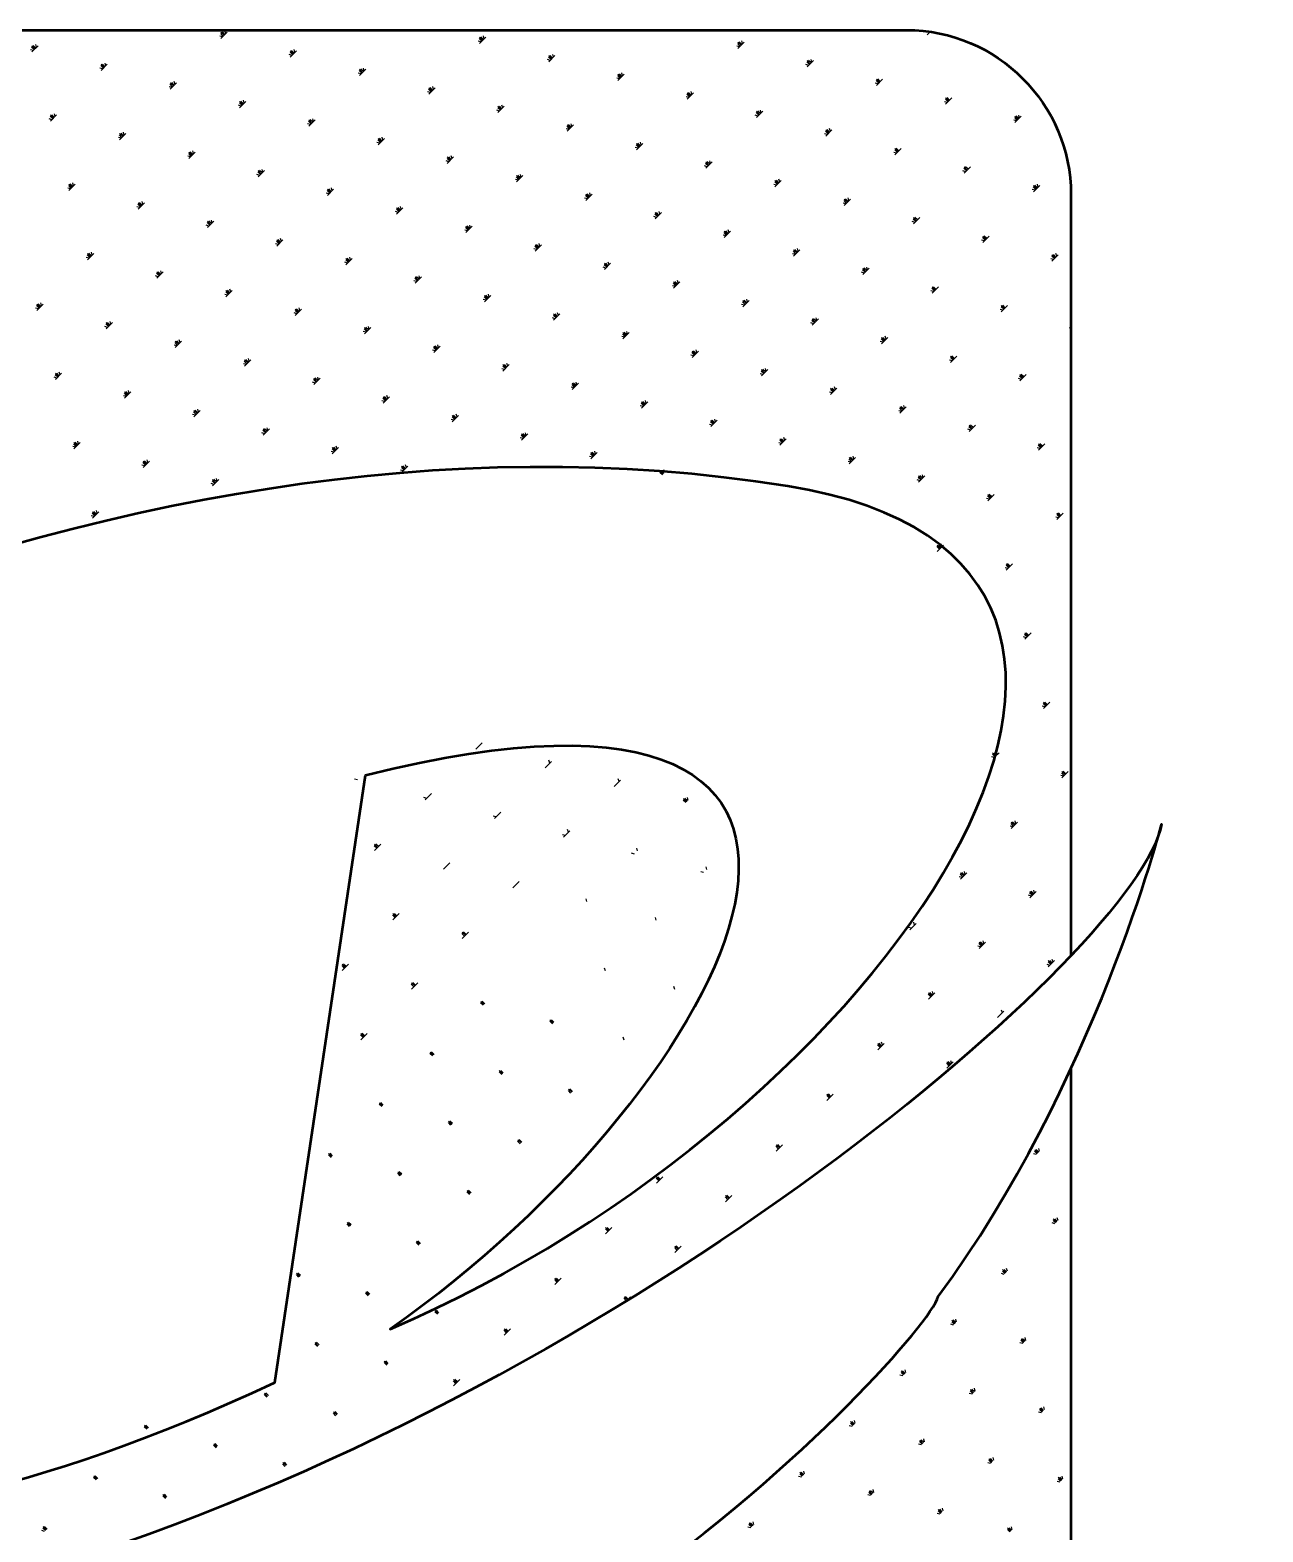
# Model space of a CAD drawing. Extents: x 962303 to 1579583, y -174742 to 224716.
# Drawn here: x 1574121 to 1575733, y 136129 to 138094 of the extents above; entities that cross this region are included whole.
import ezdxf

# ---------------------------------------------------------------- set-up
doc = ezdxf.new("R2010")
doc.units = 0
doc.header["$LTSCALE"] = 1000
doc.header["$MEASUREMENT"] = 0
doc.layers.add('PUB_TITLE', color=4, linetype='Continuous')

msp = doc.modelspace()

# ---------------------------------------------------------------- linework, layer by layer
at = {"layer": 'PUB_TITLE', "color": 4}
for p, q in [((1574372.6, 138084.8), (1574369, 138085.8)), ((1574373.6, 138085.8), (1574370.3, 138089.1)), ((1574374.7, 138086.9), (1574370.5, 138091)), ((1574370.5, 138082.7), (1574378.8, 138091)), ((1574375.7, 138087.9), (1574372.4, 138091.2)), ((1574376.8, 138088.9), (1574375.8, 138092.6)), ((1574712.7, 138080.4), (1574708.6, 138084.5)), ((1574708.6, 138076.2), (1574716.9, 138084.5)), ((1574713.8, 138081.4), (1574710.4, 138084.7)), ((1574714.8, 138082.4), (1574713.8, 138086.1)), ((1575294.1, 138087.5), (1575298.1, 138091.5)), ((1575297.2, 138090.6), (1575296, 138091.8)), ((1574125.2, 138067), (1574121.5, 138068)), ((1574126.2, 138068.1), (1574122.9, 138071.4)), ((1574127.2, 138069.1), (1574123.1, 138073.2)), ((1574123.1, 138065), (1574131.4, 138073.2)), ((1574128.3, 138070.1), (1574124.9, 138073.4)), ((1574129.3, 138071.2), (1574128.3, 138074.8)), ((1574464.2, 138061.6), (1574460.9, 138064.9)), ((1574465.3, 138062.6), (1574461.1, 138066.7)), ((1574461.1, 138058.4), (1574469.4, 138066.7)), ((1574466.3, 138063.6), (1574463, 138066.9)), ((1574467.3, 138064.7), (1574466.4, 138068.3)), ((1574710.6, 138078.3), (1574707, 138079.3)), ((1574711.7, 138079.3), (1574708.4, 138082.6)), ((1575048.7, 138071.8), (1575045.1, 138072.8)), ((1575049.7, 138072.8), (1575046.4, 138076.1)), ((1575050.8, 138073.9), (1575046.6, 138078)), ((1575046.6, 138069.7), (1575054.9, 138078)), ((1575051.8, 138074.9), (1575048.5, 138078.2)), ((1575052.8, 138075.9), (1575051.9, 138079.6)), ((1574216.8, 138043.8), (1574213.5, 138047.1)), ((1574217.8, 138044.8), (1574213.7, 138049)), ((1574213.7, 138040.7), (1574221.9, 138049)), ((1574218.8, 138045.9), (1574215.5, 138049.2)), ((1574219.9, 138046.9), (1574218.9, 138050.5)), ((1574463.2, 138060.5), (1574459.6, 138061.5)), ((1574801.2, 138054), (1574797.6, 138055)), ((1574802.3, 138055.1), (1574798.9, 138058.4)), ((1574803.3, 138056.1), (1574799.2, 138060.2)), ((1574799.2, 138051.9), (1574807.4, 138060.2)), ((1574804.3, 138057.1), (1574801, 138060.4)), ((1574805.4, 138058.2), (1574804.4, 138061.8)), ((1575139.3, 138047.5), (1575135.6, 138048.5)), ((1575140.3, 138048.6), (1575137, 138051.9)), ((1575141.3, 138049.6), (1575137.2, 138053.7)), ((1575137.2, 138045.4), (1575145.5, 138053.7)), ((1575142.4, 138050.6), (1575139, 138053.9)), ((1575143.4, 138051.7), (1575142.4, 138055.3)), ((1574215.7, 138042.8), (1574212.1, 138043.7)), ((1574308.4, 138020.6), (1574304.2, 138024.7)), ((1574304.2, 138016.4), (1574312.5, 138024.7)), ((1574309.4, 138021.6), (1574306.1, 138024.9)), ((1574310.5, 138022.6), (1574309.5, 138026.3)), ((1574553.8, 138036.3), (1574550.1, 138037.2)), ((1574554.8, 138037.3), (1574551.5, 138040.6)), ((1574555.8, 138038.3), (1574551.7, 138042.5)), ((1574551.7, 138034.2), (1574560, 138042.5)), ((1574556.9, 138039.4), (1574553.6, 138042.7)), ((1574557.9, 138040.4), (1574556.9, 138044)), ((1574891.8, 138029.7), (1574888.2, 138030.7)), ((1574892.8, 138030.8), (1574889.5, 138034.1)), ((1574893.9, 138031.8), (1574889.7, 138036)), ((1574889.7, 138027.7), (1574898, 138036)), ((1574894.9, 138032.9), (1574891.6, 138036.2)), ((1574895.9, 138033.9), (1574895, 138037.5)), ((1575230.9, 138024.3), (1575227.6, 138027.6)), ((1575231.9, 138025.3), (1575227.8, 138029.5)), ((1575227.8, 138021.2), (1575236, 138029.5)), ((1575232.9, 138026.4), (1575229.6, 138029.7)), ((1574306.3, 138018.5), (1574302.7, 138019.5)), ((1574307.3, 138019.5), (1574304, 138022.8)), ((1574644.3, 138012), (1574640.7, 138013)), ((1574645.4, 138013), (1574642.1, 138016.3)), ((1574646.4, 138014.1), (1574642.3, 138018.2)), ((1574642.3, 138009.9), (1574650.6, 138018.2)), ((1574647.4, 138015.1), (1574644.1, 138018.4)), ((1574648.5, 138016.1), (1574647.5, 138019.7)), ((1574982.4, 138005.5), (1574978.8, 138006.4)), ((1574983.4, 138006.5), (1574980.1, 138009.8)), ((1574984.4, 138007.6), (1574980.3, 138011.7)), ((1574980.3, 138003.4), (1574988.6, 138011.7)), ((1574985.5, 138008.6), (1574982.2, 138011.9)), ((1574986.5, 138009.6), (1574985.5, 138013.2)), ((1575229.8, 138023.2), (1575226.2, 138024.2)), ((1575322.5, 138001), (1575318.3, 138005.2)), ((1575318.3, 137996.9), (1575326.6, 138005.2)), ((1575323.5, 138002.1), (1575320.2, 138005.4)), ((1574396.9, 137994.2), (1574393.3, 137995.2)), ((1574397.9, 137995.3), (1574394.6, 137998.6)), ((1574399, 137996.3), (1574394.8, 138000.4)), ((1574394.8, 137992.1), (1574403.1, 138000.4)), ((1574400, 137997.3), (1574396.7, 138000.6)), ((1574401, 137998.4), (1574400.1, 138002)), ((1574734.9, 137987.7), (1574731.3, 137988.7)), ((1574736, 137988.7), (1574732.6, 137992.1)), ((1574737, 137989.8), (1574732.8, 137993.9)), ((1574732.8, 137985.6), (1574741.1, 137993.9)), ((1574738, 137990.8), (1574734.7, 137994.1)), ((1574739.1, 137991.9), (1574738.1, 137995.5)), ((1575074, 137982.2), (1575070.7, 137985.6)), ((1575075, 137983.3), (1575070.9, 137987.4)), ((1575070.9, 137979.1), (1575079.2, 137987.4)), ((1575076.1, 137984.3), (1575072.7, 137987.6)), ((1575077.1, 137985.4), (1575076.1, 137989)), ((1575320.4, 137999), (1575316.8, 137999.9)), ((1575321.4, 138000), (1575318.1, 138003.3)), ((1574149.4, 137976.4), (1574145.8, 137977.4)), ((1574150.5, 137977.5), (1574147.1, 137980.8)), ((1574151.5, 137978.5), (1574147.4, 137982.7)), ((1574147.4, 137974.4), (1574155.6, 137982.7)), ((1574152.5, 137979.6), (1574149.2, 137982.9)), ((1574153.6, 137980.6), (1574152.6, 137984.2)), ((1574487.5, 137969.9), (1574483.8, 137970.9)), ((1574488.5, 137971), (1574485.2, 137974.3)), ((1574489.5, 137972), (1574485.4, 137976.2)), ((1574485.4, 137967.9), (1574493.7, 137976.2)), ((1574490.6, 137973.1), (1574487.3, 137976.4)), ((1574491.6, 137974.1), (1574490.6, 137977.7)), ((1574826.5, 137964.5), (1574823.2, 137967.8)), ((1574827.6, 137965.5), (1574823.4, 137969.7)), ((1574823.4, 137961.4), (1574831.7, 137969.7)), ((1574828.6, 137966.6), (1574825.3, 137969.9)), ((1574829.6, 137967.6), (1574828.7, 137971.2)), ((1575073, 137981.2), (1575069.3, 137982.2)), ((1575411, 137974.7), (1575407.4, 137975.7)), ((1575412, 137975.7), (1575408.7, 137979.1)), ((1575413.1, 137976.8), (1575408.9, 137980.9)), ((1575408.9, 137972.6), (1575417.2, 137980.9)), ((1575414.1, 137977.8), (1575410.8, 137981.1)), ((1575415.1, 137978.9), (1575414.2, 137982.5)), ((1574240, 137952.2), (1574236.4, 137953.1)), ((1574241, 137953.2), (1574237.7, 137956.5)), ((1574242.1, 137954.3), (1574237.9, 137958.4)), ((1574237.9, 137950.1), (1574246.2, 137958.4)), ((1574243.1, 137955.3), (1574239.8, 137958.6)), ((1574244.1, 137956.3), (1574243.2, 137959.9)), ((1574578, 137945.7), (1574574.4, 137946.6)), ((1574579.1, 137946.7), (1574575.8, 137950)), ((1574580.1, 137947.7), (1574576, 137951.9)), ((1574576, 137943.6), (1574584.3, 137951.9)), ((1574581.1, 137948.8), (1574577.8, 137952.1)), ((1574582.2, 137949.8), (1574581.2, 137953.4)), ((1574825.5, 137963.4), (1574821.9, 137964.4)), ((1574920.2, 137943.3), (1574919.2, 137946.9)), ((1575163.5, 137956.9), (1575159.9, 137957.9)), ((1575164.6, 137958), (1575161.2, 137961.3)), ((1575165.6, 137959), (1575161.5, 137963.2)), ((1575161.5, 137954.9), (1575169.7, 137963.2)), ((1575166.6, 137960), (1575163.3, 137963.4)), ((1575167.7, 137961.1), (1575166.7, 137964.7)), ((1574330.6, 137927.9), (1574327, 137928.9)), ((1574331.6, 137928.9), (1574328.3, 137932.3)), ((1574332.6, 137930), (1574328.5, 137934.1)), ((1574328.5, 137925.8), (1574336.8, 137934.1)), ((1574333.7, 137931), (1574330.4, 137934.3)), ((1574334.7, 137932.1), (1574333.8, 137935.7)), ((1574670.7, 137923.5), (1574666.5, 137927.6)), ((1574666.5, 137919.3), (1574674.8, 137927.6)), ((1574671.7, 137924.5), (1574668.4, 137927.8)), ((1574672.8, 137925.6), (1574671.8, 137929.2)), ((1574916.1, 137939.2), (1574912.4, 137940.1)), ((1574917.1, 137940.2), (1574913.8, 137943.5)), ((1574918.1, 137941.2), (1574914, 137945.4)), ((1574914, 137937.1), (1574922.3, 137945.4)), ((1574919.2, 137942.3), (1574915.9, 137945.6)), ((1575254.1, 137932.7), (1575250.5, 137933.6)), ((1575255.1, 137933.7), (1575251.8, 137937)), ((1575256.2, 137934.7), (1575252, 137938.9)), ((1575252, 137930.6), (1575260.3, 137938.9)), ((1575257.2, 137935.8), (1575253.9, 137939.1)), ((1574422.2, 137904.7), (1574418.9, 137908)), ((1574423.2, 137905.7), (1574419.1, 137909.9)), ((1574419.1, 137901.6), (1574427.4, 137909.9)), ((1574424.3, 137906.7), (1574420.9, 137910.1)), ((1574425.3, 137907.8), (1574424.3, 137911.4)), ((1574668.6, 137921.4), (1574665, 137922.4)), ((1574669.6, 137922.4), (1574666.3, 137925.8)), ((1575006.6, 137914.9), (1575003, 137915.9)), ((1575007.7, 137915.9), (1575004.4, 137919.3)), ((1575008.7, 137917), (1575004.6, 137921.1)), ((1575004.6, 137912.8), (1575012.9, 137921.1)), ((1575009.8, 137918), (1575006.4, 137921.3)), ((1575010.8, 137919), (1575009.8, 137922.7)), ((1575344.7, 137908.4), (1575341.1, 137909.4)), ((1575345.7, 137909.4), (1575342.4, 137912.8)), ((1575346.7, 137910.5), (1575342.6, 137914.6)), ((1575342.6, 137906.3), (1575350.9, 137914.6)), ((1575347.8, 137911.5), (1575344.5, 137914.8)), ((1574174.7, 137886.9), (1574171.4, 137890.2)), ((1574175.8, 137887.9), (1574171.6, 137892.1)), ((1574171.6, 137883.8), (1574179.9, 137892.1)), ((1574176.8, 137889), (1574173.5, 137892.3)), ((1574177.8, 137890), (1574176.9, 137893.6)), ((1574421.2, 137903.6), (1574417.5, 137904.6)), ((1574515.9, 137883.5), (1574514.9, 137887.1)), ((1574759.2, 137897.1), (1574755.6, 137898.1)), ((1574760.2, 137898.2), (1574756.9, 137901.5)), ((1574761.3, 137899.2), (1574757.1, 137903.4)), ((1574757.1, 137895.1), (1574765.4, 137903.4)), ((1574762.3, 137900.2), (1574759, 137903.6)), ((1574763.3, 137901.3), (1574762.4, 137904.9)), ((1575097.2, 137890.6), (1575093.6, 137891.6)), ((1575098.3, 137891.7), (1575094.9, 137895)), ((1575099.3, 137892.7), (1575095.1, 137896.8)), ((1575095.1, 137888.6), (1575103.4, 137896.8)), ((1575100.3, 137893.7), (1575097, 137897.1)), ((1575101.4, 137894.8), (1575100.4, 137898.4)), ((1575436.3, 137885.2), (1575433, 137888.5)), ((1575437.3, 137886.2), (1575433.2, 137890.3)), ((1575433.2, 137882.1), (1575441.5, 137890.3)), ((1575438.4, 137887.2), (1575435, 137890.6)), ((1575439.4, 137888.3), (1575438.4, 137891.9)), ((1574173.7, 137885.9), (1574170.1, 137886.8)), ((1574266.3, 137863.7), (1574262.2, 137867.8)), ((1574262.2, 137859.5), (1574270.5, 137867.8)), ((1574267.4, 137864.7), (1574264.1, 137868)), ((1574268.4, 137865.7), (1574267.4, 137869.4)), ((1574511.7, 137879.4), (1574508.1, 137880.3)), ((1574512.8, 137880.4), (1574509.4, 137883.7)), ((1574513.8, 137881.4), (1574509.7, 137885.6)), ((1574509.7, 137877.3), (1574517.9, 137885.6)), ((1574514.8, 137882.5), (1574511.5, 137885.8)), ((1574849.8, 137872.9), (1574846.1, 137873.8)), ((1574850.8, 137873.9), (1574847.5, 137877.2)), ((1574851.8, 137874.9), (1574847.7, 137879.1)), ((1574847.7, 137870.8), (1574856, 137879.1)), ((1574852.9, 137876), (1574849.6, 137879.3)), ((1574853.9, 137877), (1574852.9, 137880.6)), ((1575188.8, 137867.4), (1575185.5, 137870.7)), ((1575189.9, 137868.4), (1575185.7, 137872.6)), ((1575185.7, 137864.3), (1575194, 137872.6)), ((1575190.9, 137869.5), (1575187.6, 137872.8)), ((1575191.9, 137870.5), (1575191, 137874.1)), ((1575435.3, 137884.1), (1575431.6, 137885.1)), ((1574264.3, 137861.6), (1574260.6, 137862.6)), ((1574265.3, 137862.6), (1574262, 137866)), ((1574602.3, 137855.1), (1574598.7, 137856.1)), ((1574603.3, 137856.1), (1574600, 137859.5)), ((1574604.4, 137857.2), (1574600.2, 137861.3)), ((1574600.2, 137853), (1574608.5, 137861.3)), ((1574605.4, 137858.2), (1574602.1, 137861.5)), ((1574606.4, 137859.2), (1574605.5, 137862.9)), ((1574940.3, 137848.6), (1574936.7, 137849.6)), ((1574941.4, 137849.6), (1574938.1, 137852.9)), ((1574942.4, 137850.7), (1574938.3, 137854.8)), ((1574938.3, 137846.5), (1574946.6, 137854.8)), ((1574943.4, 137851.7), (1574940.1, 137855)), ((1574944.5, 137852.7), (1574943.5, 137856.4)), ((1575187.8, 137866.4), (1575184.2, 137867.3)), ((1575280.4, 137844.2), (1575276.3, 137848.3)), ((1575276.3, 137840), (1575284.6, 137848.3)), ((1575281.5, 137845.2), (1575278.2, 137848.5)), ((1574354.8, 137837.3), (1574351.2, 137838.3)), ((1574355.9, 137838.4), (1574352.6, 137841.7)), ((1574356.9, 137839.4), (1574352.8, 137843.5)), ((1574352.8, 137835.3), (1574361.1, 137843.5)), ((1574358, 137840.4), (1574354.6, 137843.8)), ((1574359, 137841.5), (1574358, 137845.1)), ((1574692.9, 137830.8), (1574689.3, 137831.8)), ((1574693.9, 137831.9), (1574690.6, 137835.2)), ((1574695, 137832.9), (1574690.8, 137837)), ((1574690.8, 137828.8), (1574699.1, 137837)), ((1574696, 137833.9), (1574692.7, 137837.3)), ((1574697, 137835), (1574696.1, 137838.6)), ((1575031.9, 137825.4), (1575028.6, 137828.7)), ((1575033, 137826.4), (1575028.8, 137830.5)), ((1575028.8, 137822.3), (1575037.1, 137830.5)), ((1575034, 137827.4), (1575030.7, 137830.8)), ((1575035.1, 137828.5), (1575034.1, 137832.1)), ((1575278.4, 137842.1), (1575274.7, 137843.1)), ((1575279.4, 137843.1), (1575276.1, 137846.4)), ((1574445.4, 137813.1), (1574441.8, 137814)), ((1574446.5, 137814.1), (1574443.1, 137817.4)), ((1574447.5, 137815.1), (1574443.4, 137819.3)), ((1574443.4, 137811), (1574451.6, 137819.3)), ((1574448.5, 137816.2), (1574445.2, 137819.5)), ((1574449.6, 137817.2), (1574448.6, 137820.8)), ((1574784.5, 137807.6), (1574781.2, 137810.9)), ((1574785.5, 137808.6), (1574781.4, 137812.8)), ((1574781.4, 137804.5), (1574789.7, 137812.8)), ((1574786.6, 137809.7), (1574783.2, 137813)), ((1574787.6, 137810.7), (1574786.6, 137814.3)), ((1575030.9, 137824.3), (1575027.3, 137825.3)), ((1575368.9, 137817.8), (1575365.3, 137818.8)), ((1575370, 137818.9), (1575366.7, 137822.2)), ((1575371, 137819.9), (1575366.9, 137824)), ((1575366.9, 137815.8), (1575375.2, 137824)), ((1575372.1, 137820.9), (1575368.7, 137824.2)), ((1574198, 137795.3), (1574194.3, 137796.3)), ((1574199, 137796.3), (1574195.7, 137799.6)), ((1574200, 137797.4), (1574195.9, 137801.5)), ((1574195.9, 137793.2), (1574204.2, 137801.5)), ((1574201.1, 137798.4), (1574197.8, 137801.7)), ((1574202.1, 137799.4), (1574201.1, 137803.1)), ((1574536, 137788.8), (1574532.4, 137789.8)), ((1574537, 137789.8), (1574533.7, 137793.1)), ((1574538.1, 137790.9), (1574533.9, 137795)), ((1574533.9, 137786.7), (1574542.2, 137795)), ((1574539.1, 137791.9), (1574535.8, 137795.2)), ((1574540.1, 137792.9), (1574539.2, 137796.6)), ((1574783.5, 137806.6), (1574779.8, 137807.5)), ((1574878.2, 137786.4), (1574877.2, 137790.1)), ((1575121.5, 137800.1), (1575117.9, 137801)), ((1575122.5, 137801.1), (1575119.2, 137804.4)), ((1575123.6, 137802.1), (1575119.4, 137806.3)), ((1575119.4, 137798), (1575127.7, 137806.3)), ((1575124.6, 137803.2), (1575121.3, 137806.5)), ((1575125.6, 137804.2), (1575124.7, 137807.8)), ((1575459.5, 137793.6), (1575455.9, 137794.5)), ((1575460.6, 137794.6), (1575457.2, 137797.9)), ((1575461.6, 137795.6), (1575457.5, 137799.8)), ((1575457.5, 137791.5), (1575465.7, 137799.8)), ((1575462.6, 137796.7), (1575459.3, 137800)), ((1575463.7, 137797.7), (1575462.7, 137801.3)), ((1574288.5, 137771), (1574284.9, 137772)), ((1574289.6, 137772.1), (1574286.3, 137775.4)), ((1574290.6, 137773.1), (1574286.5, 137777.2)), ((1574286.5, 137769), (1574294.8, 137777.2)), ((1574291.6, 137774.1), (1574288.3, 137777.5)), ((1574292.7, 137775.2), (1574291.7, 137778.8)), ((1574628.6, 137766.6), (1574624.5, 137770.7)), ((1574624.5, 137762.5), (1574632.8, 137770.7)), ((1574629.7, 137767.6), (1574626.4, 137770.9)), ((1574630.7, 137768.7), (1574629.7, 137772.3)), ((1574874, 137782.3), (1574870.4, 137783.3)), ((1574875.1, 137783.3), (1574871.8, 137786.6)), ((1574876.1, 137784.4), (1574872, 137788.5)), ((1574872, 137780.2), (1574880.2, 137788.5)), ((1574877.1, 137785.4), (1574873.8, 137788.7)), ((1575212.1, 137775.8), (1575208.4, 137776.8)), ((1575213.1, 137776.8), (1575209.8, 137780.1)), ((1575214.1, 137777.9), (1575210, 137782)), ((1575210, 137773.7), (1575218.3, 137782)), ((1575215.2, 137778.9), (1575211.9, 137782.2)), ((1575216.2, 137779.9), (1575215.2, 137783.6)), ((1574380.2, 137747.8), (1574376.8, 137751.1)), ((1574381.2, 137748.8), (1574377, 137753)), ((1574377, 137744.7), (1574385.3, 137753)), ((1574382.2, 137749.9), (1574378.9, 137753.2)), ((1574383.3, 137750.9), (1574382.3, 137754.5)), ((1574626.6, 137764.5), (1574623, 137765.5)), ((1574627.6, 137765.6), (1574624.3, 137768.9)), ((1574964.6, 137758), (1574961, 137759)), ((1574965.6, 137759.1), (1574962.3, 137762.4)), ((1574966.7, 137760.1), (1574962.5, 137764.2)), ((1574962.5, 137755.9), (1574970.8, 137764.2)), ((1574967.7, 137761.1), (1574964.4, 137764.4)), ((1574968.8, 137762.2), (1574967.8, 137765.8)), ((1575302.6, 137751.5), (1575299, 137752.5)), ((1575303.7, 137752.6), (1575300.4, 137755.9)), ((1575304.7, 137753.6), (1575300.6, 137757.7)), ((1575300.6, 137749.4), (1575308.9, 137757.7)), ((1575305.7, 137754.6), (1575302.4, 137757.9)), ((1574131.7, 137729), (1574128, 137730)), ((1574132.7, 137730), (1574129.4, 137733.3)), ((1574133.7, 137731.1), (1574129.6, 137735.2)), ((1574129.6, 137726.9), (1574137.9, 137735.2)), ((1574134.8, 137732.1), (1574131.5, 137735.4)), ((1574135.8, 137733.1), (1574134.8, 137736.8)), ((1574379.1, 137746.8), (1574375.5, 137747.7)), ((1574473.8, 137726.6), (1574472.9, 137730.3)), ((1574717.2, 137740.3), (1574713.5, 137741.2)), ((1574718.2, 137741.3), (1574714.9, 137744.6)), ((1574719.2, 137742.3), (1574715.1, 137746.5)), ((1574715.1, 137738.2), (1574723.4, 137746.5)), ((1574720.3, 137743.4), (1574716.9, 137746.7)), ((1574721.3, 137744.4), (1574720.3, 137748)), ((1575055.2, 137733.8), (1575051.6, 137734.7)), ((1575056.2, 137734.8), (1575052.9, 137738.1)), ((1575057.3, 137735.8), (1575053.1, 137740)), ((1575053.1, 137731.7), (1575061.4, 137740)), ((1575058.3, 137736.9), (1575055, 137740.2)), ((1575059.3, 137737.9), (1575058.4, 137741.5)), ((1575394.3, 137728.3), (1575390.9, 137731.6)), ((1575395.3, 137729.3), (1575391.1, 137733.5)), ((1575391.1, 137725.2), (1575399.4, 137733.5)), ((1575396.3, 137730.4), (1575393, 137733.7)), ((1574224.3, 137706.8), (1574220.2, 137710.9)), ((1574220.2, 137702.6), (1574228.5, 137710.9)), ((1574225.3, 137707.8), (1574222, 137711.1)), ((1574226.4, 137708.9), (1574225.4, 137712.5)), ((1574469.7, 137722.5), (1574466.1, 137723.5)), ((1574470.7, 137723.5), (1574467.4, 137726.8)), ((1574471.8, 137724.6), (1574467.6, 137728.7)), ((1574467.6, 137720.4), (1574475.9, 137728.7)), ((1574472.8, 137725.6), (1574469.5, 137728.9)), ((1574807.7, 137716), (1574804.1, 137717)), ((1574808.8, 137717), (1574805.4, 137720.3)), ((1574809.8, 137718.1), (1574805.7, 137722.2)), ((1574805.7, 137713.9), (1574813.9, 137722.2)), ((1574810.8, 137719.1), (1574807.5, 137722.4)), ((1574811.9, 137720.1), (1574810.9, 137723.8)), ((1575145.8, 137709.5), (1575142.1, 137710.5)), ((1575146.8, 137710.5), (1575143.5, 137713.8)), ((1575147.8, 137711.6), (1575143.7, 137715.7)), ((1575143.7, 137707.4), (1575152, 137715.7)), ((1575148.9, 137712.6), (1575145.6, 137715.9)), ((1575149.9, 137713.6), (1575148.9, 137717.2)), ((1575393.2, 137727.2), (1575389.6, 137728.2)), ((1574222.2, 137704.7), (1574218.6, 137705.7)), ((1574223.3, 137705.8), (1574220, 137709.1)), ((1574560.3, 137698.2), (1574556.6, 137699.2)), ((1574561.3, 137699.3), (1574558, 137702.6)), ((1574562.3, 137700.3), (1574558.2, 137704.4)), ((1574558.2, 137696.1), (1574566.5, 137704.4)), ((1574563.4, 137701.3), (1574560.1, 137704.6)), ((1574564.4, 137702.4), (1574563.4, 137706)), ((1574898.3, 137691.7), (1574894.7, 137692.7)), ((1574899.3, 137692.8), (1574896, 137696.1)), ((1574900.4, 137693.8), (1574896.2, 137697.9)), ((1574896.2, 137689.6), (1574904.5, 137697.9)), ((1574901.4, 137694.8), (1574898.1, 137698.1)), ((1574902.4, 137695.9), (1574901.5, 137699.5)), ((1575238.4, 137687.3), (1575234.3, 137691.4)), ((1575234.3, 137683.1), (1575242.6, 137691.4)), ((1575239.4, 137688.3), (1575236.1, 137691.6)), ((1575240.5, 137689.4), (1575239.5, 137693)), ((1575482.3, 137703.4), (1575480.2, 137703.9)), ((1575482.3, 137706.6), (1575481.5, 137707.3)), ((1575482.3, 137708.6), (1575481.7, 137709.2)), ((1575481.7, 137700.9), (1575482.3, 137701.5)), ((1574312.8, 137680.5), (1574309.2, 137681.4)), ((1574313.8, 137681.5), (1574310.5, 137684.8)), ((1574314.9, 137682.5), (1574310.7, 137686.7)), ((1574310.7, 137678.4), (1574319, 137686.7)), ((1574315.9, 137683.6), (1574312.6, 137686.9)), ((1574317, 137684.6), (1574316, 137688.2)), ((1574650.8, 137673.9), (1574647.2, 137674.9)), ((1574651.9, 137675), (1574648.6, 137678.3)), ((1574652.9, 137676), (1574648.8, 137680.2)), ((1574648.8, 137671.9), (1574657.1, 137680.2)), ((1574654, 137677.1), (1574650.6, 137680.4)), ((1574655, 137678.1), (1574654, 137681.7)), ((1574989.9, 137668.5), (1574986.6, 137671.8)), ((1574990.9, 137669.5), (1574986.8, 137673.7)), ((1574986.8, 137665.4), (1574995.1, 137673.7)), ((1574992, 137670.6), (1574988.7, 137673.9)), ((1574993, 137671.6), (1574992.1, 137675.2)), ((1575236.3, 137685.2), (1575232.7, 137686.2)), ((1575237.4, 137686.2), (1575234.1, 137689.6)), ((1574403.4, 137656.2), (1574399.8, 137657.2)), ((1574404.4, 137657.2), (1574401.1, 137660.5)), ((1574405.5, 137658.3), (1574401.3, 137662.4)), ((1574401.3, 137654.1), (1574409.6, 137662.4)), ((1574406.5, 137659.3), (1574403.2, 137662.6)), ((1574407.5, 137660.3), (1574406.6, 137663.9)), ((1574742.5, 137650.7), (1574739.1, 137654)), ((1574743.5, 137651.8), (1574739.3, 137655.9)), ((1574739.3, 137647.6), (1574747.6, 137655.9)), ((1574744.5, 137652.8), (1574741.2, 137656.1)), ((1574745.6, 137653.8), (1574744.6, 137657.4)), ((1574988.9, 137667.4), (1574985.3, 137668.4)), ((1575326.9, 137660.9), (1575323.3, 137661.9)), ((1575327.9, 137662), (1575324.6, 137665.3)), ((1575329, 137663), (1575324.8, 137667.2)), ((1575324.8, 137658.9), (1575333.1, 137667.2)), ((1575330, 137664.1), (1575326.7, 137667.4)), ((1574155.9, 137638.4), (1574152.3, 137639.4)), ((1574157, 137639.5), (1574153.6, 137642.8)), ((1574158, 137640.5), (1574153.9, 137644.6)), ((1574153.9, 137636.3), (1574162.1, 137644.6)), ((1574159, 137641.5), (1574155.7, 137644.8)), ((1574160.1, 137642.6), (1574159.1, 137646.2)), ((1574494, 137631.9), (1574490.3, 137632.9)), ((1574495, 137632.9), (1574491.7, 137636.3)), ((1574496, 137634), (1574491.9, 137638.1)), ((1574491.9, 137629.8), (1574500.2, 137638.1)), ((1574497.1, 137635), (1574493.8, 137638.3)), ((1574498.1, 137636.1), (1574497.1, 137639.7)), ((1574741.4, 137649.7), (1574737.8, 137650.6)), ((1574834.1, 137627.5), (1574829.9, 137631.6)), ((1574829.9, 137623.3), (1574838.2, 137631.6)), ((1574835.1, 137628.5), (1574831.8, 137631.8)), ((1574836.1, 137629.6), (1574835.2, 137633.2)), ((1575079.5, 137643.2), (1575075.8, 137644.1)), ((1575080.5, 137644.2), (1575077.2, 137647.5)), ((1575081.5, 137645.2), (1575077.4, 137649.4)), ((1575077.4, 137641.1), (1575085.7, 137649.4)), ((1575082.6, 137646.3), (1575079.2, 137649.6)), ((1575083.6, 137647.3), (1575082.6, 137650.9)), ((1575417.5, 137636.7), (1575413.9, 137637.6)), ((1575418.5, 137637.7), (1575415.2, 137641)), ((1575419.6, 137638.7), (1575415.4, 137642.9)), ((1575415.4, 137634.6), (1575423.7, 137642.9)), ((1575420.6, 137639.8), (1575417.3, 137643.1)), ((1574246.5, 137614.1), (1574242.9, 137615.1)), ((1574247.5, 137615.2), (1574244.2, 137618.5)), ((1574248.6, 137616.2), (1574244.4, 137620.4)), ((1574244.4, 137612.1), (1574252.7, 137620.4)), ((1574249.6, 137617.3), (1574246.3, 137620.6)), ((1574250.6, 137618.3), (1574249.7, 137621.9)), ((1574585.6, 137608.7), (1574582.3, 137612)), ((1574586.6, 137609.7), (1574582.5, 137613.9)), ((1574582.5, 137605.6), (1574590.8, 137613.9)), ((1574587.6, 137610.8), (1574584.3, 137614.1)), ((1574588.7, 137611.8), (1574587.7, 137615.4)), ((1574832, 137625.4), (1574828.4, 137626.4)), ((1574833, 137626.4), (1574829.7, 137629.8)), ((1575170, 137618.9), (1575166.4, 137619.9)), ((1575171.1, 137619.9), (1575167.7, 137623.3)), ((1575172.1, 137621), (1575168, 137625.1)), ((1575168, 137616.8), (1575176.2, 137625.1)), ((1575173.1, 137622), (1575169.8, 137625.3)), ((1575174.2, 137623.1), (1575173.2, 137626.7)), ((1574338.1, 137590.9), (1574334.8, 137594.2)), ((1574339.2, 137591.9), (1574335, 137596.1)), ((1574335, 137587.8), (1574343.3, 137596.1)), ((1574340.2, 137593), (1574336.9, 137596.3)), ((1574341.2, 137594), (1574340.3, 137597.6)), ((1574584.5, 137607.6), (1574580.9, 137608.6)), ((1574922.6, 137601.1), (1574918.9, 137602.1)), ((1574923.6, 137602.2), (1574920.3, 137605.5)), ((1574924.6, 137603.2), (1574920.5, 137607.4)), ((1574920.5, 137599.1), (1574928.8, 137607.4)), ((1574925.7, 137604.2), (1574922.4, 137607.6)), ((1574926.7, 137605.3), (1574925.7, 137608.9)), ((1575260.6, 137594.6), (1575257, 137595.6)), ((1575261.6, 137595.7), (1575258.3, 137599)), ((1575262.7, 137596.7), (1575258.5, 137600.9)), ((1575258.5, 137592.6), (1575266.8, 137600.9)), ((1575263.7, 137597.7), (1575260.4, 137601.1)), ((1575264.7, 137598.8), (1575263.8, 137602.4)), ((1574337.1, 137589.9), (1574333.5, 137590.8)), ((1574431.8, 137569.8), (1574430.8, 137573.4)), ((1574675.1, 137583.4), (1574671.5, 137584.3)), ((1574676.1, 137584.4), (1574672.8, 137587.7)), ((1574677.2, 137585.4), (1574673, 137589.6)), ((1574673, 137581.3), (1574681.3, 137589.6)), ((1574678.2, 137586.5), (1574674.9, 137589.8)), ((1574679.3, 137587.5), (1574678.3, 137591.1)), ((1575013.1, 137576.9), (1575009.5, 137577.8)), ((1575014.2, 137577.9), (1575010.9, 137581.2)), ((1575015.2, 137578.9), (1575011.1, 137583.1)), ((1575011.1, 137574.8), (1575019.4, 137583.1)), ((1575016.3, 137580), (1575012.9, 137583.3)), ((1575017.3, 137581), (1575016.3, 137584.6)), ((1575352.2, 137571.4), (1575348.9, 137574.7)), ((1575353.3, 137572.4), (1575349.1, 137576.6)), ((1575349.1, 137568.3), (1575357.4, 137576.6)), ((1575354.3, 137573.5), (1575351, 137576.8)), ((1574182.3, 137549.9), (1574178.1, 137554.1)), ((1574178.1, 137545.8), (1574186.4, 137554.1)), ((1574183.3, 137550.9), (1574180, 137554.3)), ((1574184.3, 137552), (1574183.4, 137555.6)), ((1574427.7, 137565.6), (1574424, 137566.6)), ((1574428.7, 137566.6), (1574425.4, 137570)), ((1574429.7, 137567.7), (1574425.6, 137571.8)), ((1574425.6, 137563.5), (1574433.9, 137571.8)), ((1574430.8, 137568.7), (1574427.4, 137572)), ((1574765.7, 137559.1), (1574762.1, 137560.1)), ((1574766.7, 137560.1), (1574763.4, 137563.5)), ((1574767.8, 137561.2), (1574763.6, 137565.3)), ((1574763.6, 137557), (1574771.9, 137565.3)), ((1574768.8, 137562.2), (1574765.5, 137565.5)), ((1574769.8, 137563.2), (1574768.9, 137566.9)), ((1575103.7, 137552.6), (1575100.1, 137553.6)), ((1575104.8, 137553.6), (1575101.4, 137557)), ((1575105.8, 137554.7), (1575101.7, 137558.8)), ((1575101.7, 137550.5), (1575109.9, 137558.8)), ((1575106.8, 137555.7), (1575103.5, 137559)), ((1575107.9, 137556.7), (1575106.9, 137560.4)), ((1575351.2, 137570.4), (1575347.6, 137571.3)), ((1574180.2, 137547.8), (1574176.6, 137548.8)), ((1574181.2, 137548.9), (1574177.9, 137552.2)), ((1574518.2, 137541.3), (1574514.6, 137542.3)), ((1574519.3, 137542.4), (1574516, 137545.7)), ((1574520.3, 137543.4), (1574516.2, 137547.6)), ((1574516.2, 137539.3), (1574524.4, 137547.6)), ((1574521.3, 137544.4), (1574518, 137547.8)), ((1574522.4, 137545.5), (1574521.4, 137549.1)), ((1574856.3, 137534.8), (1574852.6, 137535.8)), ((1574857.3, 137535.9), (1574854, 137539.2)), ((1574858.3, 137536.9), (1574854.2, 137541)), ((1574854.2, 137532.8), (1574862.5, 137541)), ((1574859.4, 137537.9), (1574856.1, 137541.3)), ((1574860.4, 137539), (1574859.4, 137542.6)), ((1575196.4, 137530.4), (1575192.2, 137534.5)), ((1575192.2, 137526.3), (1575200.5, 137534.5)), ((1575197.4, 137531.4), (1575194.1, 137534.8)), ((1575198.4, 137532.5), (1575197.5, 137536.1)), ((1575441.8, 137546.1), (1575438.1, 137547.1)), ((1575442.8, 137547.1), (1575439.5, 137550.4)), ((1575443.8, 137548.2), (1575439.7, 137552.3)), ((1575439.7, 137544), (1575448, 137552.3)), ((1575444.9, 137549.2), (1575441.5, 137552.5)), ((1574270.8, 137523.6), (1574267.2, 137524.5)), ((1574271.8, 137524.6), (1574268.5, 137527.9)), ((1574272.8, 137525.6), (1574268.7, 137529.8)), ((1574268.7, 137521.5), (1574277, 137529.8)), ((1574273.9, 137526.7), (1574270.6, 137530)), ((1574274.9, 137527.7), (1574273.9, 137531.3)), ((1574608.8, 137517.1), (1574605.2, 137518)), ((1574609.8, 137518.1), (1574606.5, 137521.4)), ((1574610.9, 137519.1), (1574606.7, 137523.3)), ((1574606.7, 137515), (1574615, 137523.3)), ((1574611.9, 137520.2), (1574608.6, 137523.5)), ((1574613, 137521.2), (1574612, 137524.8)), ((1574947.9, 137511.6), (1574944.6, 137514.9)), ((1574948.9, 137512.6), (1574944.8, 137516.8)), ((1574949.9, 137513.7), (1574946.6, 137517)), ((1574950.6, 137516), (1574950, 137518.3)), ((1574952.1, 137515.9), (1574953.1, 137516.8)), ((1575194.3, 137528.3), (1575190.7, 137529.3)), ((1575195.3, 137529.4), (1575192, 137532.7)), ((1574361.4, 137499.3), (1574357.7, 137500.3)), ((1574362.4, 137500.3), (1574359.1, 137503.7)), ((1574363.4, 137501.4), (1574359.3, 137505.5)), ((1574359.3, 137497.2), (1574367.6, 137505.5)), ((1574364.5, 137502.4), (1574361.1, 137505.7)), ((1574365.5, 137503.4), (1574364.5, 137507.1)), ((1575284.9, 137504.1), (1575281.3, 137505)), ((1575285.9, 137505.1), (1575282.6, 137508.4)), ((1575286.9, 137506.1), (1575282.8, 137510.3)), ((1575282.8, 137502), (1575291.1, 137510.3)), ((1575288, 137507.2), (1575284.7, 137510.5)), ((1575289, 137508.2), (1575288, 137511.8)), ((1575375.5, 137479.8), (1575371.8, 137480.8)), ((1575376.5, 137480.8), (1575373.2, 137484.1)), ((1575377.5, 137481.9), (1575373.4, 137486)), ((1575373.4, 137477.7), (1575381.7, 137486)), ((1575378.6, 137482.9), (1575375.2, 137486.2)), ((1574204.5, 137457.3), (1574200.8, 137458.2)), ((1574205.5, 137458.3), (1574202.2, 137461.6)), ((1574206.5, 137459.3), (1574202.4, 137463.5)), ((1574202.4, 137455.2), (1574210.7, 137463.5)), ((1574207.6, 137460.4), (1574204.3, 137463.7)), ((1574208.6, 137461.4), (1574207.6, 137465)), ((1575466, 137455.5), (1575462.4, 137456.5)), ((1575467.1, 137456.6), (1575463.7, 137459.9)), ((1575468.1, 137457.6), (1575464, 137461.7)), ((1575464, 137453.4), (1575472.2, 137461.7)), ((1575469.1, 137458.6), (1575465.8, 137461.9)), ((1575310.2, 137414.5), (1575306.9, 137417.8)), ((1575311.2, 137415.6), (1575307.1, 137419.7)), ((1575307.1, 137411.4), (1575315.4, 137419.7)), ((1575312.3, 137416.6), (1575308.9, 137419.9)), ((1575313.3, 137417.6), (1575312.3, 137421.3)), ((1575399.7, 137389.2), (1575396.1, 137390.2)), ((1575400.8, 137390.3), (1575397.4, 137393.6)), ((1575401.8, 137391.3), (1575397.6, 137395.4)), ((1575397.6, 137387.1), (1575405.9, 137395.4)), ((1575402.8, 137392.3), (1575399.5, 137395.6)), ((1575424, 137298.6), (1575420.4, 137299.6)), ((1575425, 137299.7), (1575421.7, 137303)), ((1575426.1, 137300.7), (1575421.9, 137304.9)), ((1575421.9, 137296.6), (1575430.2, 137304.9)), ((1575427.1, 137301.7), (1575423.8, 137305.1)), ((1575448.3, 137208.1), (1575444.6, 137209)), ((1575449.3, 137209.1), (1575446, 137212.4)), ((1575450.3, 137210.1), (1575446.2, 137214.3)), ((1575446.2, 137206), (1575454.5, 137214.3)), ((1575451.4, 137211.2), (1575448.1, 137214.5)), ((1574703.8, 137152.7), (1574712.1, 137161)), ((1575382, 137141.8), (1575378.3, 137142.7)), ((1575383, 137142.8), (1575379.7, 137146.1)), ((1575384, 137143.8), (1575379.9, 137148)), ((1575385.1, 137144.9), (1575381.7, 137148.2)), ((1575382.9, 137142.7), (1575388.2, 137148)), ((1575386.1, 137145.9), (1575385.1, 137149.5)), ((1574794.4, 137128.4), (1574802.7, 137136.7)), ((1574800.6, 137134.6), (1574799.6, 137138.3)), ((1575473.6, 137118.5), (1575470.2, 137121.8)), ((1575474.6, 137119.6), (1575470.5, 137123.7)), ((1575470.5, 137115.4), (1575478.7, 137123.7)), ((1575475.6, 137120.6), (1575472.3, 137123.9)), ((1574549, 137112.7), (1574545.4, 137113.7)), ((1574885, 137104.2), (1574893.3, 137112.4)), ((1574891.2, 137110.4), (1574890.2, 137114)), ((1575472.5, 137117.5), (1575468.9, 137118.5)), ((1574639.6, 137088.5), (1574636, 137089.4)), ((1574637.5, 137086.4), (1574645.8, 137094.7)), ((1574978.6, 137083), (1574975.3, 137086.3)), ((1574979.7, 137084), (1574975.5, 137088.2)), ((1574980.7, 137085.1), (1574977.4, 137088.4)), ((1574981.8, 137086.1), (1574980.8, 137089.7)), ((1574730.2, 137064.2), (1574726.5, 137065.2)), ((1574728.1, 137062.1), (1574736.4, 137070.4)), ((1574818.7, 137037.8), (1574826.9, 137046.1)), ((1574824.9, 137044.1), (1574823.9, 137047.7)), ((1575406.2, 137051.2), (1575402.6, 137052.2)), ((1575407.3, 137052.2), (1575403.9, 137055.5)), ((1575408.3, 137053.3), (1575404.2, 137057.4)), ((1575404.2, 137049.1), (1575412.4, 137057.4)), ((1575409.3, 137054.3), (1575406, 137057.6)), ((1575410.4, 137055.3), (1575409.4, 137058.9)), ((1574574.3, 137023.2), (1574571, 137026.5)), ((1574575.3, 137024.2), (1574571.2, 137028.4)), ((1574571.2, 137020.1), (1574579.5, 137028.4)), ((1574576.4, 137025.3), (1574573.1, 137028.6)), ((1574820.7, 137039.9), (1574817.1, 137040.9)), ((1574915.5, 137019.8), (1574914.5, 137023.4)), ((1574661.8, 136995.8), (1574670.1, 137004.1)), ((1574911.3, 137015.6), (1574907.7, 137016.6)), ((1575001.9, 136991.4), (1574998.3, 136992.3)), ((1575006, 136995.5), (1575005.1, 136999.1)), ((1575339.9, 136984.9), (1575336.3, 136985.8)), ((1575341, 136985.9), (1575337.6, 136989.2)), ((1575342, 136986.9), (1575337.8, 136991.1)), ((1575337.8, 136982.8), (1575346.1, 136991.1)), ((1575343, 136988), (1575339.7, 136991.3)), ((1575344.1, 136989), (1575343.1, 136992.6)), ((1574752.4, 136971.5), (1574760.6, 136979.8)), ((1575431.5, 136961.6), (1575428.2, 136965)), ((1575432.6, 136962.7), (1575428.4, 136966.8)), ((1575428.4, 136958.5), (1575436.7, 136966.8)), ((1575433.6, 136963.7), (1575430.3, 136967)), ((1575434.6, 136964.8), (1575433.7, 136968.4)), ((1574849.1, 136953.5), (1574848.2, 136957.1)), ((1575430.5, 136960.6), (1575426.9, 136961.6)), ((1574598.6, 136932.6), (1574595.3, 136935.9)), ((1574599.6, 136933.6), (1574595.5, 136937.8)), ((1574595.5, 136929.5), (1574603.8, 136937.8)), ((1574600.7, 136934.7), (1574597.3, 136938)), ((1574939.7, 136929.2), (1574938.8, 136932.8)), ((1575271.5, 136916.5), (1575279.8, 136924.8)), ((1575277.8, 136922.7), (1575276.8, 136926.3)), ((1574689.2, 136908.3), (1574685.8, 136911.7)), ((1574690.2, 136909.4), (1574686, 136913.5)), ((1574686, 136905.2), (1574694.3, 136913.5)), ((1574691.2, 136910.4), (1574687.9, 136913.7)), ((1575273.6, 136918.6), (1575270, 136919.5)), ((1575364.2, 136894.3), (1575360.6, 136895.3)), ((1575365.2, 136895.3), (1575361.9, 136898.7)), ((1575366.3, 136896.4), (1575362.1, 136900.5)), ((1575362.1, 136892.2), (1575370.4, 136900.5)), ((1575367.3, 136897.4), (1575364, 136900.7)), ((1575368.3, 136898.4), (1575367.4, 136902.1)), ((1574532.3, 136866.3), (1574529, 136869.6)), ((1574533.3, 136867.3), (1574529.2, 136871.5)), ((1574529.2, 136863.2), (1574537.5, 136871.5)), ((1574534.3, 136868.4), (1574531, 136871.7)), ((1574873.4, 136862.9), (1574872.4, 136866.5)), ((1575454.8, 136870), (1575451.1, 136871)), ((1575455.8, 136871.1), (1575452.5, 136874.4)), ((1575456.8, 136872.1), (1575452.7, 136876.2)), ((1575452.7, 136868), (1575461, 136876.2)), ((1575457.9, 136873.1), (1575454.6, 136876.5)), ((1575458.9, 136874.2), (1575457.9, 136877.8)), ((1574623.9, 136843.1), (1574619.7, 136847.2)), ((1574619.7, 136838.9), (1574628, 136847.2)), ((1574624.9, 136844.1), (1574621.6, 136847.4)), ((1574622.8, 136842), (1574619.5, 136845.4)), ((1574964, 136838.6), (1574963, 136842.3)), ((1575298.9, 136829), (1575295.6, 136832.3)), ((1575300, 136830.1), (1575295.8, 136834.2)), ((1575295.8, 136825.9), (1575304.1, 136834.2)), ((1575301, 136831.1), (1575297.7, 136834.4)), ((1575302, 136832.1), (1575301.1, 136835.8)), ((1574713.4, 136817.8), (1574710.1, 136821.1)), ((1574714.5, 136818.8), (1574710.3, 136822.9)), ((1574715.5, 136819.8), (1574712.2, 136823.2)), ((1575386.4, 136801.7), (1575394.7, 136809.9)), ((1575392.6, 136807.9), (1575391.6, 136811.5)), ((1574804, 136793.5), (1574800.7, 136796.8)), ((1574805, 136794.5), (1574800.9, 136798.7)), ((1574806.1, 136795.6), (1574802.8, 136798.9)), ((1574556.5, 136775.7), (1574553.2, 136779)), ((1574557.6, 136776.8), (1574553.4, 136780.9)), ((1574553.4, 136772.6), (1574561.7, 136780.9)), ((1574558.6, 136777.8), (1574555.3, 136781.1)), ((1574897.7, 136772.3), (1574896.7, 136776)), ((1575233.6, 136763.8), (1575229.5, 136767.9)), ((1575229.5, 136759.6), (1575237.8, 136767.9)), ((1575234.7, 136764.8), (1575231.4, 136768.1)), ((1575235.7, 136765.8), (1575234.7, 136769.5)), ((1574647.1, 136751.5), (1574643.8, 136754.8)), ((1574648.2, 136752.5), (1574644, 136756.6)), ((1574649.2, 136753.5), (1574645.9, 136756.8)), ((1575232.6, 136762.7), (1575229.3, 136766)), ((1574737.7, 136727.2), (1574734.4, 136730.5)), ((1574738.7, 136728.2), (1574734.6, 136732.4)), ((1574739.8, 136729.3), (1574736.5, 136732.6)), ((1575323.2, 136738.5), (1575319.9, 136741.8)), ((1575324.2, 136739.5), (1575320.1, 136743.6)), ((1575320.1, 136735.3), (1575328.4, 136743.6)), ((1575325.3, 136740.5), (1575321.9, 136743.8)), ((1575326.3, 136741.6), (1575325.3, 136745.2)), ((1574829.3, 136704), (1574825.2, 136708.1)), ((1574830.3, 136705), (1574827, 136708.3)), ((1574580.8, 136685.2), (1574577.5, 136688.5)), ((1574581.8, 136686.2), (1574577.7, 136690.3)), ((1574582.9, 136687.2), (1574579.6, 136690.5)), ((1574828.3, 136702.9), (1574825, 136706.2)), ((1575166.3, 136696.4), (1575163, 136699.7)), ((1575167.3, 136697.5), (1575163.2, 136701.6)), ((1575163.2, 136693.3), (1575171.5, 136701.6)), ((1575168.4, 136698.5), (1575165.1, 136701.8)), ((1574671.4, 136660.9), (1574668.1, 136664.2)), ((1574672.4, 136661.9), (1574668.3, 136666.1)), ((1574673.5, 136663), (1574670.1, 136666.3)), ((1574762, 136636.6), (1574758.6, 136639.9)), ((1574763, 136637.7), (1574758.9, 136641.8)), ((1574764, 136638.7), (1574760.7, 136642)), ((1575100, 136630.1), (1575096.7, 136633.4)), ((1575101, 136631.1), (1575096.9, 136635.3)), ((1575096.9, 136627), (1575105.2, 136635.3)), ((1575102.1, 136632.2), (1575098.8, 136635.5)), ((1575441.1, 136626.7), (1575440.2, 136630.3)), ((1574514.5, 136618.8), (1574511.2, 136622.2)), ((1574515.5, 136619.9), (1574511.4, 136624)), ((1574516.6, 136620.9), (1574513.3, 136624.2)), ((1575437, 136622.6), (1575433.4, 136623.5)), ((1575438, 136623.6), (1575434.7, 136626.9)), ((1575439.1, 136624.6), (1575434.9, 136628.8)), ((1575440.1, 136625.7), (1575436.8, 136629)), ((1574605.1, 136594.6), (1574601.8, 136597.9)), ((1574606.1, 136595.6), (1574602, 136599.8)), ((1574607.2, 136596.7), (1574603.8, 136600)), ((1574943.1, 136588.1), (1574939.8, 136591.4)), ((1574944.2, 136589.1), (1574940, 136593.3)), ((1574940, 136585), (1574948.3, 136593.3)), ((1574945.2, 136590.1), (1574941.9, 136593.5)), ((1574695.7, 136570.3), (1574692.3, 136573.6)), ((1574696.7, 136571.3), (1574692.6, 136575.5)), ((1574697.7, 136572.4), (1574694.4, 136575.7)), ((1575033.7, 136563.8), (1575030.4, 136567.1)), ((1575034.7, 136564.8), (1575030.6, 136569)), ((1575030.6, 136560.7), (1575038.9, 136569)), ((1575035.8, 136565.9), (1575032.4, 136569.2)), ((1574538.8, 136528.3), (1574535.5, 136531.6)), ((1574539.8, 136529.3), (1574535.7, 136533.5)), ((1574540.8, 136530.3), (1574537.5, 136533.7)), ((1575461.3, 136532), (1575457.6, 136533)), ((1575462.3, 136533), (1575459, 136536.3)), ((1575463.3, 136534.1), (1575459.2, 136538.2)), ((1575464.4, 136535.1), (1575461.1, 136538.4)), ((1575465.4, 136536.1), (1575464.4, 136539.8)), ((1574876.8, 136521.8), (1574873.5, 136525.1)), ((1574877.8, 136522.8), (1574873.7, 136526.9)), ((1574873.7, 136518.7), (1574882, 136526.9)), ((1574878.9, 136523.8), (1574875.6, 136527.2)), ((1574629.4, 136504), (1574626, 136507.3)), ((1574630.4, 136505), (1574626.2, 136509.2)), ((1574631.4, 136506.1), (1574628.1, 136509.4)), ((1574967.4, 136497.5), (1574964.1, 136500.8)), ((1574968.4, 136498.5), (1574964.3, 136502.7)), ((1574964.3, 136494.4), (1574972.6, 136502.7)), ((1574969.5, 136499.6), (1574966.1, 136502.9)), ((1575399.1, 136469.8), (1575398.1, 136473.5)), ((1574472.5, 136462), (1574469.2, 136465.3)), ((1574473.5, 136463), (1574469.4, 136467.1)), ((1574474.5, 136464), (1574471.2, 136467.4)), ((1574810.5, 136455.5), (1574807.2, 136458.8)), ((1574811.5, 136456.5), (1574807.4, 136460.6)), ((1574807.4, 136452.4), (1574815.7, 136460.6)), ((1574812.6, 136457.5), (1574809.3, 136460.9)), ((1575395, 136465.7), (1575391.3, 136466.7)), ((1575396, 136466.7), (1575392.7, 136470)), ((1575397, 136467.8), (1575392.9, 136471.9)), ((1575398.1, 136468.8), (1575394.8, 136472.1)), ((1574563, 136437.7), (1574559.7, 136441)), ((1574564.1, 136438.7), (1574559.9, 136442.9)), ((1574565.1, 136439.8), (1574561.8, 136443.1)), ((1574901.1, 136431.2), (1574897.8, 136434.5)), ((1574902.1, 136432.2), (1574898, 136436.4)), ((1574898, 136428.1), (1574906.3, 136436.4)), ((1574903.2, 136433.3), (1574899.8, 136436.6)), ((1575482.3, 136442.3), (1575481.9, 136442.4)), ((1574653.6, 136413.4), (1574650.3, 136416.7)), ((1574654.7, 136414.5), (1574650.5, 136418.6)), ((1574655.7, 136415.5), (1574652.4, 136418.8)), ((1574745.2, 136390.2), (1574741.1, 136394.3)), ((1574741.1, 136386), (1574749.4, 136394.3)), ((1574746.3, 136391.2), (1574743, 136394.5)), ((1575328.7, 136399.4), (1575325, 136400.4)), ((1575329.7, 136400.4), (1575326.4, 136403.7)), ((1575330.7, 136401.5), (1575326.6, 136405.6)), ((1575331.8, 136402.5), (1575328.4, 136405.8)), ((1575332.8, 136403.5), (1575331.8, 136407.2)), ((1574496.7, 136371.4), (1574493.4, 136374.7)), ((1574497.8, 136372.4), (1574493.6, 136376.6)), ((1574498.8, 136373.5), (1574495.5, 136376.8)), ((1574744.2, 136389.2), (1574740.9, 136392.5)), ((1575419.2, 136375.1), (1575415.6, 136376.1)), ((1575420.3, 136376.2), (1575416.9, 136379.5)), ((1575421.3, 136377.2), (1575417.2, 136381.3)), ((1575422.3, 136378.2), (1575419, 136381.5)), ((1575423.4, 136379.3), (1575422.4, 136382.9)), ((1574587.3, 136347.1), (1574584, 136350.4)), ((1574588.4, 136348.2), (1574584.2, 136352.3)), ((1574589.4, 136349.2), (1574586.1, 136352.5)), ((1575263.4, 136334.1), (1575260.1, 136337.4)), ((1575264.4, 136335.2), (1575260.3, 136339.3)), ((1575265.5, 136336.2), (1575262.1, 136339.5)), ((1575266.5, 136337.2), (1575265.5, 136340.8)), ((1574677.9, 136322.9), (1574674.6, 136326.2)), ((1574678.9, 136323.9), (1574674.8, 136328)), ((1574674.8, 136319.7), (1574683.1, 136328)), ((1574680, 136324.9), (1574676.6, 136328.2)), ((1575262.3, 136333.1), (1575258.7, 136334)), ((1575356, 136311.9), (1575352.7, 136315.2)), ((1575357.1, 136313), (1575356.1, 136316.6)), ((1574430.4, 136305.1), (1574427.1, 136308.4)), ((1574431.5, 136306.1), (1574427.3, 136310.3)), ((1574432.5, 136307.2), (1574429.2, 136310.5)), ((1575352.9, 136308.8), (1575349.3, 136309.8)), ((1575354, 136309.8), (1575350.6, 136313.2)), ((1575355, 136310.9), (1575350.9, 136315)), ((1574521, 136280.8), (1574517.7, 136284.1)), ((1574522, 136281.9), (1574517.9, 136286)), ((1574523.1, 136282.9), (1574519.8, 136286.2)), ((1575443.5, 136284.5), (1575439.9, 136285.5)), ((1575444.5, 136285.6), (1575441.2, 136288.9)), ((1575445.6, 136286.6), (1575441.4, 136290.8)), ((1575446.6, 136287.6), (1575443.3, 136291)), ((1575447.6, 136288.7), (1575446.7, 136292.3)), ((1574273.6, 136263), (1574270.2, 136266.4)), ((1574274.6, 136264.1), (1574270.4, 136268.2)), ((1574275.6, 136265.1), (1574272.3, 136268.4)), ((1575196, 136266.8), (1575192.4, 136267.7)), ((1575197.1, 136267.8), (1575193.8, 136271.1)), ((1575198.1, 136268.8), (1575194, 136273)), ((1575199.1, 136269.9), (1575195.8, 136273.2)), ((1575200.2, 136270.9), (1575199.2, 136274.5)), ((1574364.1, 136238.8), (1574360.8, 136242.1)), ((1574365.2, 136239.8), (1574361, 136244)), ((1574366.2, 136240.9), (1574362.9, 136244.2)), ((1575286.6, 136242.5), (1575283, 136243.5)), ((1575287.7, 136243.5), (1575284.3, 136246.9)), ((1575288.7, 136244.6), (1575284.5, 136248.7)), ((1575289.7, 136245.6), (1575286.4, 136248.9)), ((1575290.8, 136246.6), (1575289.8, 136250.3)), ((1574454.7, 136214.5), (1574451.4, 136217.8)), ((1574455.7, 136215.5), (1574451.6, 136219.7)), ((1574456.8, 136216.6), (1574453.5, 136219.9)), ((1575377.2, 136218.2), (1575373.6, 136219.2)), ((1575378.2, 136219.3), (1575374.9, 136222.6)), ((1575379.3, 136220.3), (1575375.1, 136224.4)), ((1575380.3, 136221.3), (1575377, 136224.7)), ((1575381.3, 136222.4), (1575380.4, 136226)), ((1574207.2, 136196.7), (1574203.9, 136200.1)), ((1574208.3, 136197.8), (1574204.1, 136201.9)), ((1574209.3, 136198.8), (1574206, 136202.1)), ((1575129.7, 136200.5), (1575126.1, 136201.4)), ((1575130.8, 136201.5), (1575127.5, 136204.8)), ((1575131.8, 136202.5), (1575127.7, 136206.7)), ((1575132.8, 136203.6), (1575129.5, 136206.9)), ((1575133.9, 136204.6), (1575132.9, 136208.2)), ((1575468.8, 136195), (1575465.5, 136198.3)), ((1575469.8, 136196), (1575465.7, 136200.2)), ((1575470.9, 136197.1), (1575467.6, 136200.4)), ((1575471.9, 136198.1), (1575470.9, 136201.7)), ((1574298.9, 136173.5), (1574294.7, 136177.7)), ((1574299.9, 136174.5), (1574296.6, 136177.9)), ((1575221.3, 136177.2), (1575218, 136180.5)), ((1575222.4, 136178.3), (1575218.2, 136182.4)), ((1575223.4, 136179.3), (1575220.1, 136182.6)), ((1575224.5, 136180.3), (1575223.5, 136184)), ((1575467.8, 136194), (1575464.1, 136194.9)), ((1574297.8, 136172.5), (1574294.5, 136175.8)), ((1575220.3, 136176.2), (1575216.7, 136177.2)), ((1575313, 136154), (1575308.8, 136158.1)), ((1575314, 136155), (1575310.7, 136158.4)), ((1575315, 136156.1), (1575314.1, 136159.7)), ((1575064.5, 136135.2), (1575061.1, 136138.5)), ((1575065.5, 136136.2), (1575061.4, 136140.4)), ((1575066.5, 136137.3), (1575063.2, 136140.6)), ((1575067.6, 136138.3), (1575066.6, 136141.9)), ((1575310.9, 136151.9), (1575307.3, 136152.9)), ((1575311.9, 136153), (1575308.6, 136156.3)), ((1574139.9, 136129.4), (1574136.3, 136130.4)), ((1574140.9, 136130.4), (1574137.6, 136133.8)), ((1574142, 136131.5), (1574137.8, 136135.6)), ((1574143, 136132.5), (1574139.7, 136135.8)), ((1575063.4, 136134.2), (1575059.8, 136135.1)), ((1575402.5, 136128.7), (1575399.2, 136132)), ((1575403.5, 136129.7), (1575399.4, 136133.9)), ((1575404.6, 136130.8), (1575401.3, 136134.1)), ((1575405.6, 136131.8), (1575404.6, 136135.4))]:
    msp.add_line(p, q, dxfattribs=at)
at = {"layer": 'PUB_TITLE', "color": 4, "lineweight": 53}
for points, knots in [([(1572722.2, 136704.9), (1572722.2, 137290.3), (1572722.2, 137878.6), (1572722.2, 137878.6), (1572722.2, 137996.9), (1572819, 138093.7), (1572937.3, 138093.7), (1572937.3, 138093.7), (1575267.2, 138093.7), (1575267.2, 138093.7), (1575385.5, 138093.7), (1575482.3, 137996.9), (1575482.3, 137878.6), (1575482.3, 137878.6), (1575482.3, 137403.7), (1575482.3, 136882.6)], [6.497483, 6.497483, 6.497483, 6.497483, 7, 7, 7, 8, 8, 8, 9, 9, 9, 10, 10, 10, 10.451509, 10.451509, 10.451509, 10.451509]), ([(1575112.1, 137496.9), (1575733.4, 137397.2), (1575238.6, 136671), (1574592, 136394.1), (1575048.2, 136713.8), (1575347.9, 137315.3), (1574559.4, 137119), (1574559.4, 137119), (1574440.8, 136324.1), (1574440.8, 136324.1), (1574121.3, 136174.9), (1573891.8, 136137.6), (1573743.5, 136156.3), (1573743.5, 136156.3), (1573852.3, 137002.4), (1573852.3, 137002.4), (1573313.5, 136999.9), (1572614.3, 136583.6), (1572524.1, 136548), (1573248.9, 137149.8), (1574221.1, 137640), (1575112.1, 137496.9)], [0, 0, 0, 0, 1, 1, 1, 2, 2, 2, 3, 3, 3, 4, 4, 4, 5, 5, 5, 6, 6, 6, 7, 7, 7, 7]), ([(1573712.5, 136395.1), (1573712.5, 136395.1), (1573180.4, 135764.7), (1574173.2, 136090.7), (1574912.1, 136326.1), (1575569.1, 136890.9), (1575600.9, 137054.7), (1575600.9, 137054.7), (1575513.9, 136715), (1575308.8, 136436.7), (1575287, 136367.6), (1574677.4, 135710.6), (1573955.3, 135692.7), (1573515.7, 135671.6), (1573165.2, 135984.7), (1573712.5, 136395.1)], [0, 0, 0, 0, 1, 1, 1, 2, 2, 2, 3, 3, 3, 4, 4, 4, 5, 5, 5, 5]), ([(1575482.3, 136734.7), (1575482.3, 136145.3), (1575482.3, 135548.7), (1575482.3, 135548.7), (1575482.3, 135430.4), (1575385.5, 135333.6), (1575267.2, 135333.6), (1575267.2, 135333.6), (1572937.3, 135333.6), (1572937.3, 135333.6), (1572819, 135333.6), (1572722.2, 135430.4), (1572722.2, 135548.7), (1572722.2, 135548.7), (1572722.2, 136088.2), (1572722.2, 136648)], [2.493971, 2.493971, 2.493971, 2.493971, 3, 3, 3, 4, 4, 4, 5, 5, 5, 6, 6, 6, 6.481204, 6.481204, 6.481204, 6.481204])]:
    msp.add_open_spline(points, degree=3, knots=knots, dxfattribs=at)

doc.saveas('drawing.dxf')
